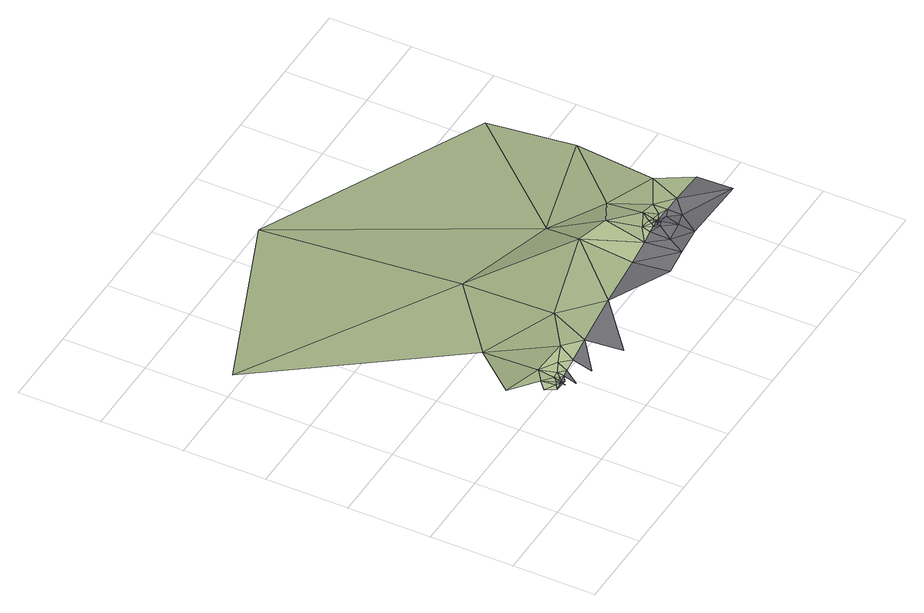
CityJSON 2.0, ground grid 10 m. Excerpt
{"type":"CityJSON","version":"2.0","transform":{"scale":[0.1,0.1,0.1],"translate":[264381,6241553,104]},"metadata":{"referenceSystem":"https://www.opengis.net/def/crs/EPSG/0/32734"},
"CityObjects":{
"terrain1":{"type":"TINRelief","geometry":[{"type":"CompositeSurface","lod":"1","boundaries":[[[0,1,2]],[[1,3,2]],[[4,1,0]],[[5,3,6]],[[7,3,1]],[[7,1,4]],[[7,4,8]],[[9,8,4]],[[10,3,7]],[[8,9,11]],[[10,7,8]],[[11,12,8]],[[10,8,12]],[[10,6,3]],[[11,13,12]],[[14,10,12]],[[14,12,13]],[[14,6,10]],[[15,14,13]],[[16,5,6]],[[6,14,17]],[[15,17,14]],[[15,18,17]],[[6,17,19]],[[17,18,19]],[[16,6,19]],[[20,19,18]],[[19,21,16]],[[19,20,21]],[[22,23,16]],[[20,24,21]],[[22,16,21]],[[21,24,25]],[[22,26,23]],[[22,21,25]],[[27,25,24]],[[28,25,27]],[[25,29,22]],[[25,28,30]],[[29,26,22]],[[28,31,32]],[[32,30,28]],[[29,25,30]],[[33,32,31]],[[33,34,32]],[[32,34,35]],[[36,34,33]],[[30,32,37]],[[38,35,34]],[[34,36,38]],[[32,35,37]],[[38,36,39]],[[38,40,35]],[[41,38,39]],[[40,38,41]],[[35,40,37]],[[40,41,42]],[[37,40,42]],[[41,43,42]],[[29,30,44]],[[37,44,30]],[[45,37,42]],[[42,43,45]],[[45,44,37]],[[45,43,46]],[[45,47,44]],[[45,46,47]],[[48,29,44]],[[47,46,49]],[[50,26,29]],[[47,48,44]],[[50,29,48]]]}]},
"road1":{"type":"Road","attributes":{"highway":"primary","name":"Philip Kgosana Drive","surface":"asphalt","lanes":2,"width":4.4,"oneway":"yes"},"geometry":[{"type":"MultiSurface","lod":"1","boundaries":[[[4,0,51]],[[52,53,4]],[[53,9,4]],[[9,53,11]],[[11,53,54]],[[11,54,13]],[[15,13,55]],[[56,20,18]],[[57,24,20]],[[24,58,27]],[[27,58,59]],[[27,59,28]],[[60,28,59]],[[28,60,31]],[[60,59,61]],[[62,31,60]],[[61,63,60]],[[31,62,33]],[[62,60,63]],[[33,62,64]],[[36,33,64]],[[62,65,64]],[[36,64,66]],[[62,63,65]],[[64,65,66]],[[36,66,39]],[[65,41,66]],[[41,39,66]],[[63,61,67]],[[68,65,63]],[[65,68,41]],[[68,63,67]],[[68,43,41]],[[68,67,43]],[[67,61,69]],[[67,46,43]],[[67,69,46]],[[69,49,46]]]}]}
},
"vertices":[
[67,36,111],[73,41,111],[60,48,111],[71,58,111],[81,39,109],[40,83,111],[88,70,109],[80,44,109],[83,42,109],[82,40,109],[85,49,109],[84,40,109],[88,44,109],[93,41,109],[94,50,109],[102,43,109],[115,152,80],[109,58,109],[120,45,109],[135,69,108],[156,50,108],[185,103,102],[217,232,67],[6,397,31],[227,60,106],[308,139,100],[258,501,3],[299,69,102],[335,74,101],[343,198,64],[349,129,99],[353,77,101],[356,88,101],[362,78,101],[366,82,101],[368,87,101],[371,79,101],[379,100,99],[371,82,101],[372,79,101],[373,84,101],[374,79,101],[385,84,99],[396,79,99],[393,151,81],[398,98,97],[417,79,99],[439,120,94],[485,237,58],[460,78,97],[507,360,23],
[76,35,111],[80,33,109],[82,37,109],[84,36,109],[88,24,109],[114,19,109],[162,6,107],[304,26,103],[339,31,102],[352,52,101],[375,35,102],[367,72,101],[378,56,101],[367,76,101],[373,75,101],[372,77,101],[396,61,99],[385,75,99],[460,34,99]
]}
